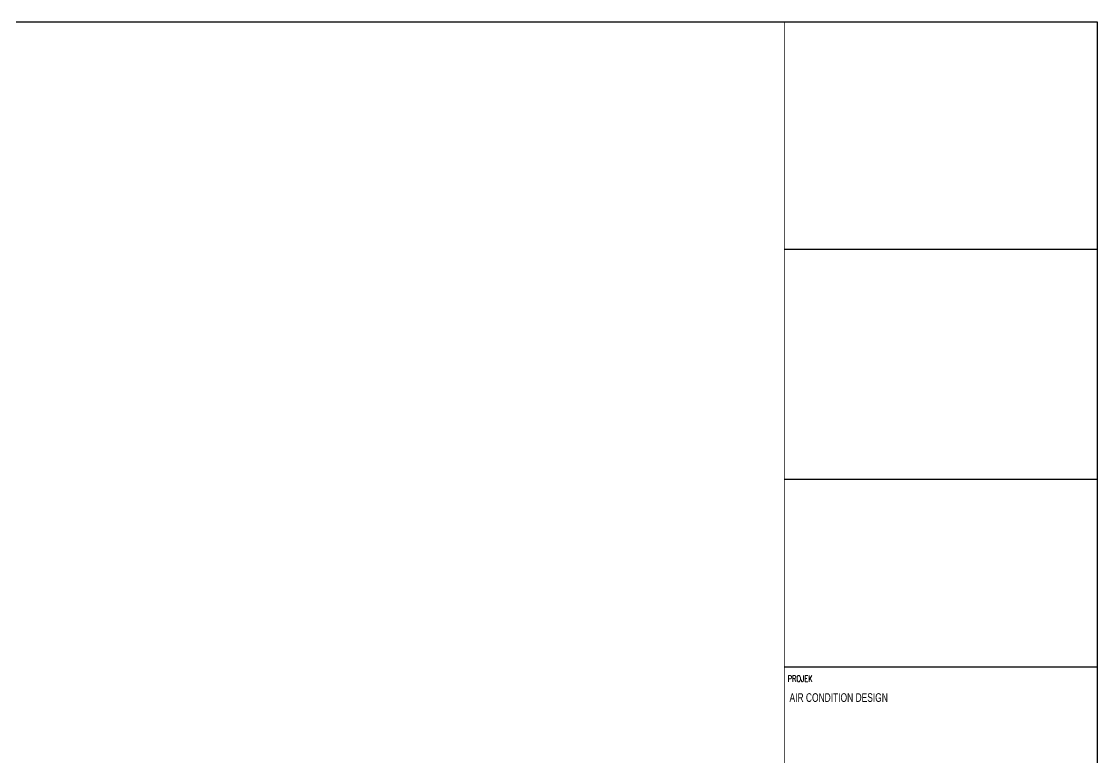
# Model space of a CAD drawing. Header units: inches. Extents: x -86408137 to 595769, y 1041006 to 3160331.
# Drawn here: x 424605 to 472038, y 1075310 to 1107753 of the extents above; entities that cross this region are included whole.
import ezdxf

# ---------------------------------------------------------------- set-up
doc = ezdxf.new("R2010")
doc.units = ezdxf.units.IN
doc.header["$MEASUREMENT"] = 0
for name, color, linetype in [('BORDER', 6, 'Continuous'), ('dmension', 4, 'Continuous'), ('dxt_text', 4, 'Continuous'), ('t.block', 4, 'Continuous')]:
    doc.layers.add(name, color=color, linetype=linetype)
doc.styles.add('SANSSERIF', font='SAS_____.pfb', dxfattribs={"width": 0.7, "height": 700})
doc.styles.add('TEXT25', font='SIMPLEX.shx', dxfattribs={"width": 0.7, "height": 62.5})

msp = doc.modelspace()

# ---------------------------------------------------------------- linework, layer by layer
at = {"layer": 'dmension', "ltscale": 100, "const_width": 23}
msp.add_lwpolyline([(458237, 1107741), (458237, 1042879), (472026, 1042879), (472026, 1107741), (458237, 1107741)], dxfattribs=at)
at = {"layer": 't.block', "color": 7, "linetype": 'Continuous'}
msp.add_line((472026, 1107741), (472026, 1042879), dxfattribs=at)
at = {"layer": 't.block', "color": 7}
for p, q in [((472033, 1097703), (458239, 1097703)), ((472033, 1087569), (458239, 1087569)), ((472033, 1079297), (458239, 1079297))]:
    msp.add_line(p, q, dxfattribs=at)
at = {"layer": 't.block', "color": 7, "ltscale": 0.5}
msp.add_lwpolyline([(472026, 1042879), (377171, 1042879), (377171, 1107741), (472026, 1107741)], close=True, dxfattribs=at)

# ---------------------------------------------------------------- texts
at = {"layer": 'BORDER', "color": 7, "lineweight": 100, "style": 'SANSSERIF', "width": 0.7}
msp.add_text('AIR CONDITION DESIGN', height=380, dxfattribs=at).set_placement((458462, 1077762))
at = {"layer": 'dxt_text', "style": 'TEXT25', "width": 0.7}
msp.add_text('PROJEK ', height=287.5, dxfattribs=at).set_placement((458385, 1078641))

doc.saveas('drawing.dxf')
